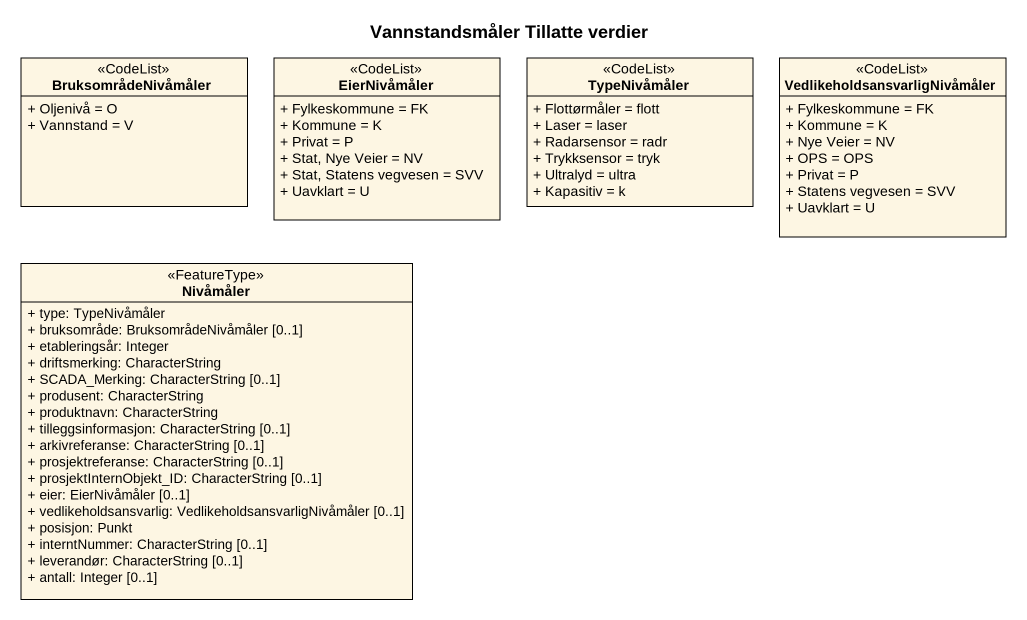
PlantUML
@startuml
title Vannstandsmåler Tillatte verdier
hide circle
hide empty members
skinparam classAttributeIconSize 0
class BruksområdeNivåmåler <<CodeList>> {
  + Oljenivå = O
  + Vannstand = V
}
class EierNivåmåler <<CodeList>> {
  + Fylkeskommune = FK
  + Kommune = K
  + Privat = P
  + Stat, Nye Veier = NV
  + Stat, Statens vegvesen = SVV
  + Uavklart = U
}
class TypeNivåmåler <<CodeList>> {
  + Flottørmåler = flott
  + Laser = laser
  + Radarsensor = radr
  + Trykksensor = tryk
  + Ultralyd = ultra
  + Kapasitiv = k
}
class "VedlikeholdsansvarligNivåmåler" as VedlikeholdsansvarligNivåmål <<CodeList>> {
  + Fylkeskommune = FK
  + Kommune = K
  + Nye Veier = NV
  + OPS = OPS
  + Privat = P
  + Statens vegvesen = SVV
  + Uavklart = U
}
class Nivåmåler <<FeatureType>> {
  + type: TypeNivåmåler
  + bruksområde: BruksområdeNivåmåler [0..1]
  + etableringsår: Integer
  + driftsmerking: CharacterString
  + SCADA_Merking: CharacterString [0..1]
  + produsent: CharacterString
  + produktnavn: CharacterString
  + tilleggsinformasjon: CharacterString [0..1]
  + arkivreferanse: CharacterString [0..1]
  + prosjektreferanse: CharacterString [0..1]
  + prosjektInternObjekt_ID: CharacterString [0..1]
  + eier: EierNivåmåler [0..1]
  + vedlikeholdsansvarlig: VedlikeholdsansvarligNivåmåler [0..1]
  + posisjon: Punkt
  + interntNummer: CharacterString [0..1]
  + leverandør: CharacterString [0..1]
  + antall: Integer [0..1]
}
@enduml
